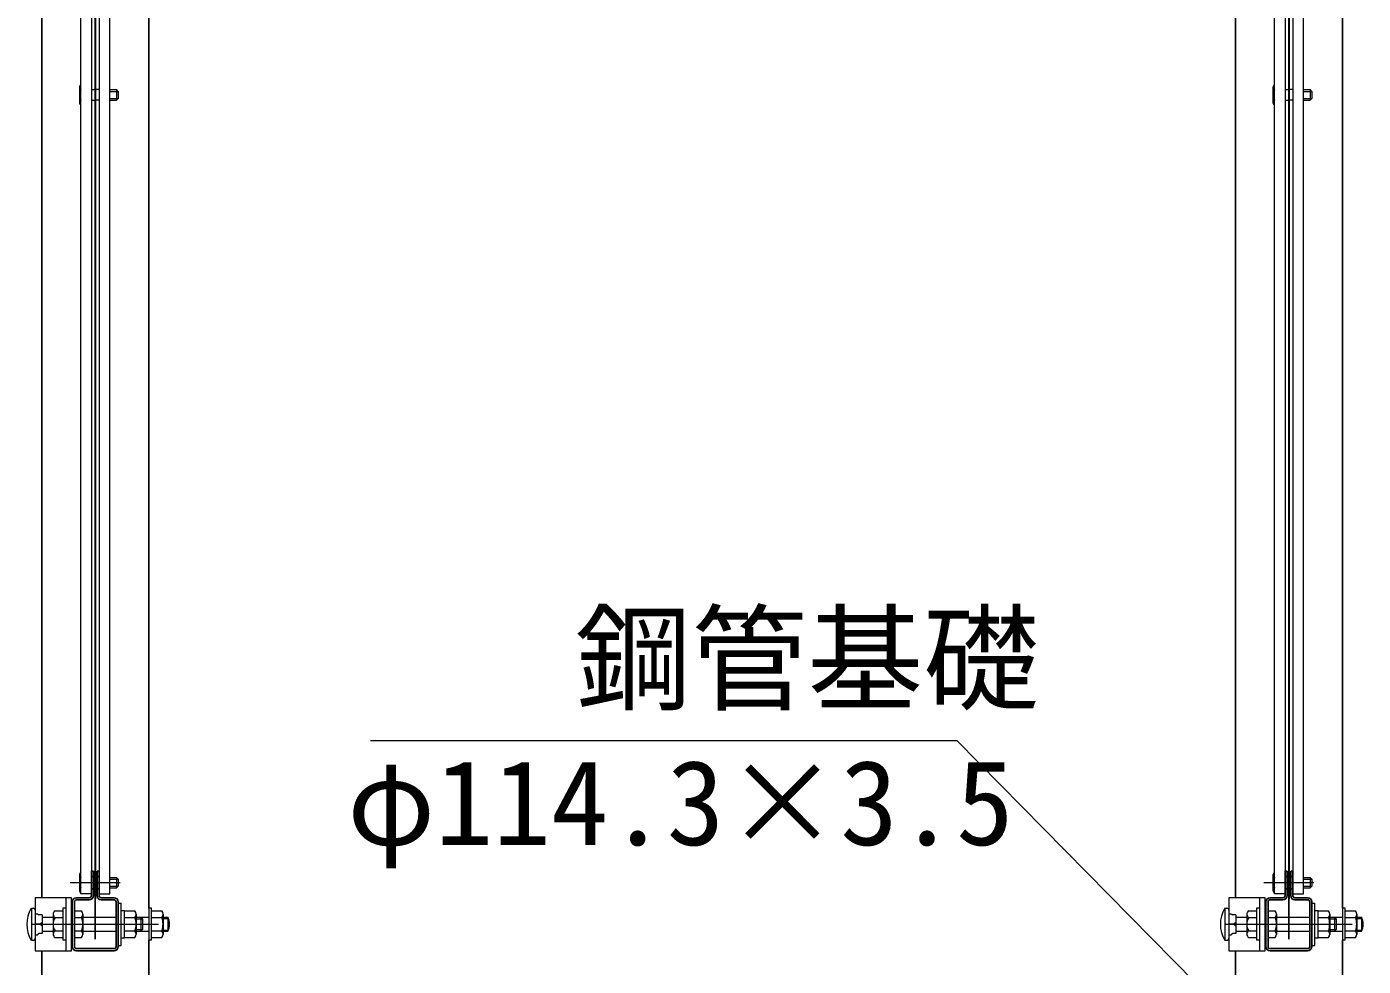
# Model space of a CAD drawing. Units: millimetres, scale not verified. Extents: x -4200 to 4200, y -2970 to 2970.
# Drawn here: x -280 to 476, y 77 to 608 of the extents above; entities that cross this region are included whole.
import ezdxf
from ezdxf.enums import TextEntityAlignment as Align

# ---------------------------------------------------------------- set-up
doc = ezdxf.new("R2010")
doc.units = ezdxf.units.MM
doc.header["$LTSCALE"] = 10
doc.linetypes.add('USER1', pattern=[50.8, 31.75, -6.35, 6.35, -6.35])
for name, color, linetype, lineweight in [('0-1_D-STR1', 1, 'Continuous', 25), ('0-2_D-BMK', 2, 'USER1', 13), ('0-6_D-STR3', 3, 'Continuous', 13), ('0-A_D-STR-TXT', 7, 'Continuous', 13), ('0-B_D-STR2', 7, 'Continuous', 13), ('0-C_CENTER', 2, 'USER1', 25)]:
    doc.layers.add(name, color=color, linetype=linetype, lineweight=lineweight)
doc.styles.add('ＭＳ ゴシック', font='')
doc.styles.get('ＭＳ ゴシック').set_extended_font_data('MS Gothic')

msp = doc.modelspace()

# ---------------------------------------------------------------- linework, layer by layer
at = {"layer": '0-1_D-STR1'}
for p, q in [((-210.54, 1045.15), (-210.54, 109.65)), ((464.46, 1045.15), (464.46, 109.65)), ((-271.04, 1023.15), (-271.04, 115.65)), ((403.96, 1023.15), (403.96, 115.65)), ((-241.79, 116.85), (-241.79, 130.65)), ((-239.79, 116.85), (-239.79, 130.65)), ((-238.59, 130.65), (-239.79, 130.65)), ((-238.59, 116.85), (-238.59, 130.65)), ((433.21, 116.85), (433.21, 130.65)), ((435.21, 116.85), (435.21, 130.65)), ((436.41, 130.65), (435.21, 130.65)), ((436.41, 116.85), (436.41, 130.65)), ((-242.99, 127.65), (-241.79, 127.65)), ((-239.79, 127.65), (-238.59, 127.65)), ((432.01, 127.65), (433.21, 127.65)), ((435.21, 127.65), (436.41, 127.65)), ((-251.39, 115.65), (-244.19, 115.65)), ((-251.39, 114.45), (-244.19, 114.45)), ((-242.99, 120.65), (-241.79, 120.65)), ((-239.79, 120.65), (-238.59, 120.65)), ((-230.19, 115.65), (-237.39, 115.65)), ((-230.19, 114.45), (-237.39, 114.45)), ((423.61, 115.65), (430.81, 115.65)), ((423.61, 114.45), (430.81, 114.45)), ((432.01, 120.65), (433.21, 120.65)), ((435.21, 120.65), (436.41, 120.65)), ((444.81, 115.65), (437.61, 115.65)), ((444.81, 114.45), (437.61, 114.45)), ((-253.79, 88.05), (-253.79, 113.25)), ((-252.59, 88.05), (-252.59, 113.25)), ((-228.99, 88.05), (-228.99, 113.25)), ((-227.79, 88.05), (-227.79, 113.25)), ((421.21, 88.05), (421.21, 113.25)), ((422.41, 88.05), (422.41, 113.25)), ((446.01, 88.05), (446.01, 113.25)), ((447.21, 88.05), (447.21, 113.25)), ((-210.54, -334.35), (-210.54, 91.65)), ((464.46, -334.35), (464.46, 91.65)), ((-271.04, 85.65), (-271.04, -334.35)), ((-240.79, 86.85), (-251.39, 86.85)), ((-240.79, 85.65), (-251.39, 85.65)), ((-240.79, 86.85), (-230.19, 86.85)), ((-240.79, 85.65), (-230.19, 85.65)), ((403.96, 85.65), (403.96, -334.35)), ((434.21, 86.85), (423.61, 86.85)), ((434.21, 85.65), (423.61, 85.65)), ((434.21, 86.85), (444.81, 86.85)), ((434.21, 85.65), (444.81, 85.65))]:
    msp.add_line(p, q, dxfattribs=at)
for points in [[(-242.99, 116.85), (-242.99, 130.65), (-241.79, 130.65)], [(432.01, 116.85), (432.01, 130.65), (433.21, 130.65)]]:
    msp.add_lwpolyline(points, dxfattribs=at)
for centre, radius, start, end in [((-251.39, 113.25), 2.4, 90, 180), ((-251.39, 113.25), 1.2, 90, 180), ((-244.19, 116.85), 1.2, 270, 0), ((-244.19, 116.85), 2.4, 270, 0), ((-237.39, 116.85), 2.4, 180, 270), ((-237.39, 116.85), 1.2, 180, 270), ((-230.19, 113.25), 2.4, 0, 90), ((-230.19, 113.25), 1.2, 0, 90), ((423.61, 113.25), 2.4, 90, 180), ((423.61, 113.25), 1.2, 90, 180), ((430.81, 116.85), 1.2, 270, 0), ((430.81, 116.85), 2.4, 270, 0), ((437.61, 116.85), 2.4, 180, 270), ((437.61, 116.85), 1.2, 180, 270), ((444.81, 113.25), 2.4, 0, 90), ((444.81, 113.25), 1.2, 0, 90), ((-251.39, 88.05), 2.4, 180, 270), ((-251.39, 88.05), 1.2, 180, 270), ((-230.19, 88.05), 2.4, 270, 0), ((-230.19, 88.05), 1.2, 270, 0), ((423.61, 88.05), 2.4, 180, 270), ((423.61, 88.05), 1.2, 180, 270), ((444.81, 88.05), 2.4, 270, 0), ((444.81, 88.05), 1.2, 270, 0)]:
    msp.add_arc(centre, radius, start, end, dxfattribs=at)
at = {"layer": '0-2_D-BMK'}
for p, q in [((-254.9, 124.15), (-226.69, 124.15)), ((420.1, 124.15), (448.31, 124.15)), ((-276.54, 100.65), (-205.04, 100.65)), ((398.46, 100.65), (469.96, 100.65))]:
    msp.add_line(p, q, dxfattribs=at)
at = {"layer": '0-6_D-STR3'}
for p, q in [((-249.79, 573.73), (-249.79, 565.07)), ((-242.99, 572.4), (-240.99, 572.4)), ((-238.59, 572.4), (-240.59, 572.4)), ((-232.6, 572.4), (-228.79, 572.4)), ((-232.6, 567.4), (-227.79, 567.4)), ((-228.79, 572.4), (-228.79, 566.4)), ((-227.79, 571.4), (-228.79, 572.4)), ((-227.79, 567.4), (-228.79, 566.4)), ((425.21, 573.73), (425.21, 565.07)), ((432.01, 572.4), (434.01, 572.4)), ((436.41, 572.4), (434.41, 572.4)), ((442.4, 572.4), (446.21, 572.4)), ((442.4, 567.4), (447.21, 567.4)), ((446.21, 572.4), (446.21, 566.4)), ((447.21, 571.4), (446.21, 572.4)), ((447.21, 567.4), (446.21, 566.4)), ((-242.99, 566.4), (-240.99, 566.4)), ((-238.59, 566.4), (-240.59, 566.4)), ((-232.6, 566.4), (-228.79, 566.4)), ((432.01, 566.4), (434.01, 566.4)), ((436.41, 566.4), (434.41, 566.4)), ((442.4, 566.4), (446.21, 566.4)), ((-249.79, 128.48), (-249.79, 119.82)), ((-241.79, 127.15), (-240.99, 127.15)), ((-241.79, 121.15), (-240.99, 121.15)), ((-240.59, 127.15), (-239.79, 127.15)), ((-240.59, 121.15), (-239.79, 121.15)), ((-232.6, 127.15), (-228.79, 127.15)), ((-232.6, 122.15), (-227.79, 122.15)), ((-232.6, 121.15), (-228.79, 121.15)), ((-228.79, 127.15), (-228.79, 121.15)), ((-227.79, 126.15), (-228.79, 127.15)), ((-227.79, 122.15), (-228.79, 121.15)), ((425.21, 128.48), (425.21, 119.82)), ((433.21, 127.15), (434.01, 127.15)), ((433.21, 121.15), (434.01, 121.15)), ((434.41, 127.15), (435.21, 127.15)), ((434.41, 121.15), (435.21, 121.15)), ((442.4, 127.15), (446.21, 127.15)), ((442.4, 122.15), (447.21, 122.15)), ((442.4, 121.15), (446.21, 121.15)), ((446.21, 127.15), (446.21, 121.15)), ((447.21, 126.15), (446.21, 127.15)), ((447.21, 122.15), (446.21, 121.15)), ((-257.49, 115.65), (-257.49, 85.65)), ((417.51, 115.65), (417.51, 85.65)), ((-276.94, 109.65), (-276.94, 91.65)), ((-276.94, 109.65), (-275.84, 109.65)), ((-274.74, 106.59), (-273.24, 106.59)), ((-270.74, 105.97), (-272.62, 105.97)), ((-270.74, 105.97), (-270.74, 95.33)), ((-264.59, 106.28), (-264.59, 95.02)), ((-263.51, 108.15), (-259.09, 108.15)), ((-259.09, 109.65), (-259.09, 91.65)), ((-257.49, 109.65), (-259.09, 109.65)), ((-254.29, 108.15), (-253.79, 108.15)), ((-252.59, 108.15), (-248.49, 108.15)), ((-247.79, 106.43), (-247.79, 94.89)), ((-227.79, 112.65), (-226.19, 112.65)), ((-227.79, 112.65), (-226.19, 112.65)), ((-226.19, 88.65), (-226.19, 112.65)), ((-226.19, 108.35), (-224.19, 108.35)), ((-224.19, 92.95), (-224.19, 108.35)), ((-224.19, 108.15), (-218.39, 108.15)), ((-217.69, 106.43), (-217.69, 94.89)), ((-208.94, 109.65), (-210.54, 109.65)), ((-210.54, 109.65), (-210.54, 91.65)), ((-208.94, 91.65), (-208.94, 109.65)), ((-208.94, 108.15), (-203.14, 108.15)), ((-202.44, 106.43), (-202.44, 94.89)), ((398.06, 109.65), (398.06, 91.65)), ((398.06, 109.65), (399.16, 109.65)), ((400.26, 106.59), (401.76, 106.59)), ((404.26, 105.97), (402.38, 105.97)), ((404.26, 105.97), (404.26, 95.33)), ((410.41, 106.28), (410.41, 95.02)), ((411.49, 108.15), (415.91, 108.15)), ((415.91, 109.65), (415.91, 91.65)), ((417.51, 109.65), (415.91, 109.65)), ((420.71, 108.15), (421.21, 108.15)), ((422.41, 108.15), (426.51, 108.15)), ((427.21, 106.43), (427.21, 94.89)), ((447.21, 112.65), (448.81, 112.65)), ((447.21, 112.65), (448.81, 112.65)), ((448.81, 88.65), (448.81, 112.65)), ((448.81, 108.35), (450.81, 108.35)), ((450.81, 92.95), (450.81, 108.35)), ((450.81, 108.15), (456.61, 108.15)), ((457.31, 106.43), (457.31, 94.89)), ((466.06, 109.65), (464.46, 109.65)), ((464.46, 109.65), (464.46, 91.65)), ((466.06, 91.65), (466.06, 109.65)), ((466.06, 108.15), (471.86, 108.15)), ((472.56, 106.43), (472.56, 94.89)), ((-271.99, 100.65), (-274.74, 100.65)), ((-270.74, 104.65), (-264.59, 104.65)), ((-263.51, 104.41), (-259.09, 104.41)), ((-254.29, 104.4), (-253.79, 104.4)), ((-252.59, 104.4), (-248.49, 104.4)), ((-247.79, 104.65), (-228.99, 104.65)), ((-224.19, 104.4), (-218.39, 104.4)), ((-217.69, 104.65), (-210.54, 104.65)), ((-217.69, 103.65), (-214.09, 103.65)), ((-215.09, 104.65), (-214.09, 103.65)), ((-214.09, 103.65), (-214.09, 97.65)), ((-208.94, 104.4), (-203.14, 104.4)), ((-202.44, 104.65), (-199.74, 104.65)), ((-202.44, 103.98), (-199.42, 103.98)), ((-199.74, 104.65), (-199.74, 96.65)), ((403.01, 100.65), (400.26, 100.65)), ((404.26, 104.65), (410.41, 104.65)), ((411.49, 104.41), (415.91, 104.41)), ((420.71, 104.4), (421.21, 104.4)), ((422.41, 104.4), (426.51, 104.4)), ((427.21, 104.65), (446.01, 104.65)), ((450.81, 104.4), (456.61, 104.4)), ((457.31, 104.65), (464.46, 104.65)), ((457.31, 103.65), (460.91, 103.65)), ((459.91, 104.65), (460.91, 103.65)), ((460.91, 103.65), (460.91, 97.65)), ((466.06, 104.4), (471.86, 104.4)), ((472.56, 104.65), (475.26, 104.65)), ((472.56, 103.98), (475.58, 103.98)), ((475.26, 104.65), (475.26, 96.65)), ((-276.94, 91.65), (-275.84, 91.65)), ((-274.74, 94.71), (-273.24, 94.71)), ((-270.74, 95.33), (-272.62, 95.33)), ((-270.74, 96.65), (-264.59, 96.65)), ((-263.51, 96.89), (-259.09, 96.89)), ((-263.51, 93.15), (-259.09, 93.15)), ((-257.49, 91.65), (-259.09, 91.65)), ((-254.29, 96.9), (-253.79, 96.9)), ((-254.29, 93.15), (-253.79, 93.15)), ((-252.59, 96.9), (-248.49, 96.9)), ((-252.59, 93.15), (-248.49, 93.15)), ((-247.79, 96.65), (-228.99, 96.65)), ((-226.19, 92.95), (-224.19, 92.95)), ((-224.19, 96.9), (-218.39, 96.9)), ((-224.19, 93.15), (-218.39, 93.15)), ((-217.69, 97.65), (-214.09, 97.65)), ((-217.69, 96.65), (-210.54, 96.65)), ((-208.94, 91.65), (-210.54, 91.65)), ((-208.94, 96.9), (-203.14, 96.9)), ((-208.94, 93.15), (-203.14, 93.15)), ((-202.44, 97.33), (-199.42, 97.33)), ((-202.44, 96.65), (-199.74, 96.65)), ((398.06, 91.65), (399.16, 91.65)), ((400.26, 94.71), (401.76, 94.71)), ((404.26, 95.33), (402.38, 95.33)), ((404.26, 96.65), (410.41, 96.65)), ((411.49, 96.89), (415.91, 96.89)), ((411.49, 93.15), (415.91, 93.15)), ((417.51, 91.65), (415.91, 91.65)), ((420.71, 96.9), (421.21, 96.9)), ((420.71, 93.15), (421.21, 93.15)), ((422.41, 96.9), (426.51, 96.9)), ((422.41, 93.15), (426.51, 93.15)), ((427.21, 96.65), (446.01, 96.65)), ((448.81, 92.95), (450.81, 92.95)), ((450.81, 96.9), (456.61, 96.9)), ((450.81, 93.15), (456.61, 93.15)), ((457.31, 97.65), (460.91, 97.65)), ((457.31, 96.65), (464.46, 96.65)), ((466.06, 91.65), (464.46, 91.65)), ((466.06, 96.9), (471.86, 96.9)), ((466.06, 93.15), (471.86, 93.15)), ((472.56, 97.33), (475.58, 97.33)), ((472.56, 96.65), (475.26, 96.65)), ((-227.79, 88.65), (-226.19, 88.65)), ((447.21, 88.65), (448.81, 88.65))]:
    msp.add_line(p, q, dxfattribs=at)
for points in [[(-248.99, 117.9), (-248.99, 1020.9), (-242.99, 1020.9), (-242.99, 117.9)], [(-232.6, 117.9), (-232.6, 1020.9), (-238.59, 1020.9), (-238.59, 117.9)], [(426.01, 117.9), (426.01, 1020.9), (432.01, 1020.9), (432.01, 117.9)], [(442.4, 117.9), (442.4, 1020.9), (436.41, 1020.9), (436.41, 117.9)], [(-254.29, 115.65), (-274.74, 115.65), (-274.74, 85.65), (-254.29, 85.65)], [(420.71, 115.65), (400.26, 115.65), (400.26, 85.65), (420.71, 85.65)]]:
    msp.add_lwpolyline(points, close=True, dxfattribs=at)
for points in [[(-232.6, 571.4), (-227.79, 571.4), (-227.79, 567.4)], [(442.4, 571.4), (447.21, 571.4), (447.21, 567.4)], [(-232.6, 126.15), (-227.79, 126.15), (-227.79, 122.15)], [(442.4, 126.15), (447.21, 126.15), (447.21, 122.15)], [(-270.74, 101.71), (-271.99, 100.65), (-270.74, 99.59)], [(-215.09, 104.65), (-215.09, 96.65), (-214.09, 97.65)], [(404.26, 101.71), (403.01, 100.65), (404.26, 99.59)], [(459.91, 104.65), (459.91, 96.65), (460.91, 97.65)]]:
    msp.add_lwpolyline(points, dxfattribs=at)
for centre, radius, start, end in [((-248.15, 573.73), 1.64, 120.65597, 239.34403), ((426.85, 573.73), 1.64, 120.65597, 239.34403), ((-244.21, 569.4), 5.58, 148.86338, 211.13662), ((430.79, 569.4), 5.58, 148.86338, 211.13662), ((-248.15, 565.07), 1.64, 120.65597, 239.34403), ((426.85, 565.07), 1.64, 120.65597, 239.34403), ((-248.15, 128.48), 1.64, 120.65597, 239.34403), ((426.85, 128.48), 1.64, 120.65597, 239.34403), ((-244.21, 124.15), 5.58, 148.86338, 211.13662), ((-248.15, 119.82), 1.64, 120.65597, 239.34403), ((430.79, 124.15), 5.58, 148.86338, 211.13662), ((426.85, 119.82), 1.64, 120.65597, 239.34403), ((-262.67, 100.65), 16.88, 147.77316, 212.22684), ((-275.84, 108.55), 1.1, 0, 90), ((-272.62, 106.59), 0.622, 180, 270), ((-262.43, 106.28), 2.16, 120, 240), ((-250.64, 106.28), 2.85, 318.83491, 41.16509), ((-220.54, 106.28), 2.85, 318.83491, 41.16509), ((-205.29, 106.28), 2.85, 318.83491, 41.16509), ((412.33, 100.65), 16.88, 147.77316, 212.22684), ((399.16, 108.55), 1.1, 0, 90), ((402.38, 106.59), 0.622, 180, 270), ((412.57, 106.28), 2.16, 120, 240), ((424.36, 106.28), 2.85, 318.83491, 41.16509), ((454.46, 106.28), 2.85, 318.83491, 41.16509), ((469.71, 106.28), 2.85, 318.83491, 41.16509), ((-257.51, 100.65), 7.08, 147.93138, 212.06862), ((-258.19, 100.65), 10.39, 338.85295, 21.14705), ((-228.09, 100.65), 10.39, 338.85295, 21.14705), ((-212.84, 100.65), 10.39, 338.85295, 21.14705), ((-207.24, 100.65), 8.5, 331.92751, 28.07249), ((417.49, 100.65), 7.08, 147.93138, 212.06862), ((416.81, 100.65), 10.39, 338.85295, 21.14705), ((446.91, 100.65), 10.39, 338.85295, 21.14705), ((462.16, 100.65), 10.39, 338.85295, 21.14705), ((467.76, 100.65), 8.5, 331.92751, 28.07249), ((-275.84, 92.75), 1.1, 270, 0), ((-272.62, 94.71), 0.622, 90, 180), ((-262.43, 95.02), 2.16, 120, 240), ((-250.64, 95.03), 2.85, 318.86505, 41.13495), ((-220.54, 95.03), 2.85, 318.86505, 41.13495), ((-205.29, 95.03), 2.85, 318.86505, 41.13495), ((399.16, 92.75), 1.1, 270, 0), ((402.38, 94.71), 0.622, 90, 180), ((412.57, 95.02), 2.16, 120, 240), ((424.36, 95.03), 2.85, 318.86505, 41.13495), ((454.46, 95.03), 2.85, 318.86505, 41.13495), ((469.71, 95.03), 2.85, 318.86505, 41.13495)]:
    msp.add_arc(centre, radius, start, end, dxfattribs=at)
at = {"layer": '0-A_D-STR-TXT'}
msp.add_lwpolyline([(-85.2, 204.47), (246.39, 204.47), (381.28, 67.77)], dxfattribs=at)
at = {"layer": '0-B_D-STR2'}
for p, q in [((-240.99, 1024.9), (-240.99, 114.9)), ((-240.59, 1024.9), (-240.59, 114.9)), ((434.01, 1024.9), (434.01, 114.9)), ((434.41, 1024.9), (434.41, 114.9)), ((-240.59, 114.9), (-240.99, 114.9)), ((434.41, 114.9), (434.01, 114.9))]:
    msp.add_line(p, q, dxfattribs=at)
at = {"layer": '0-C_CENTER'}
for p, q in [((-240.79, 2060.65), (-240.79, -369.17)), ((434.21, 2060.65), (434.21, -369.17))]:
    msp.add_line(p, q, dxfattribs=at)

# ---------------------------------------------------------------- texts
at = {"layer": '0-A_D-STR-TXT', "style": 'ＭＳ ゴシック'}
for s, p in [('鋼管基礎', (30.72, 212.32)), ('φ114.3×3.5', (-98.28, 130.95))]:
    msp.add_text(s, height=48.09, dxfattribs=at).set_placement(p, align=Align.BOTTOM_LEFT)

doc.saveas('drawing.dxf')
